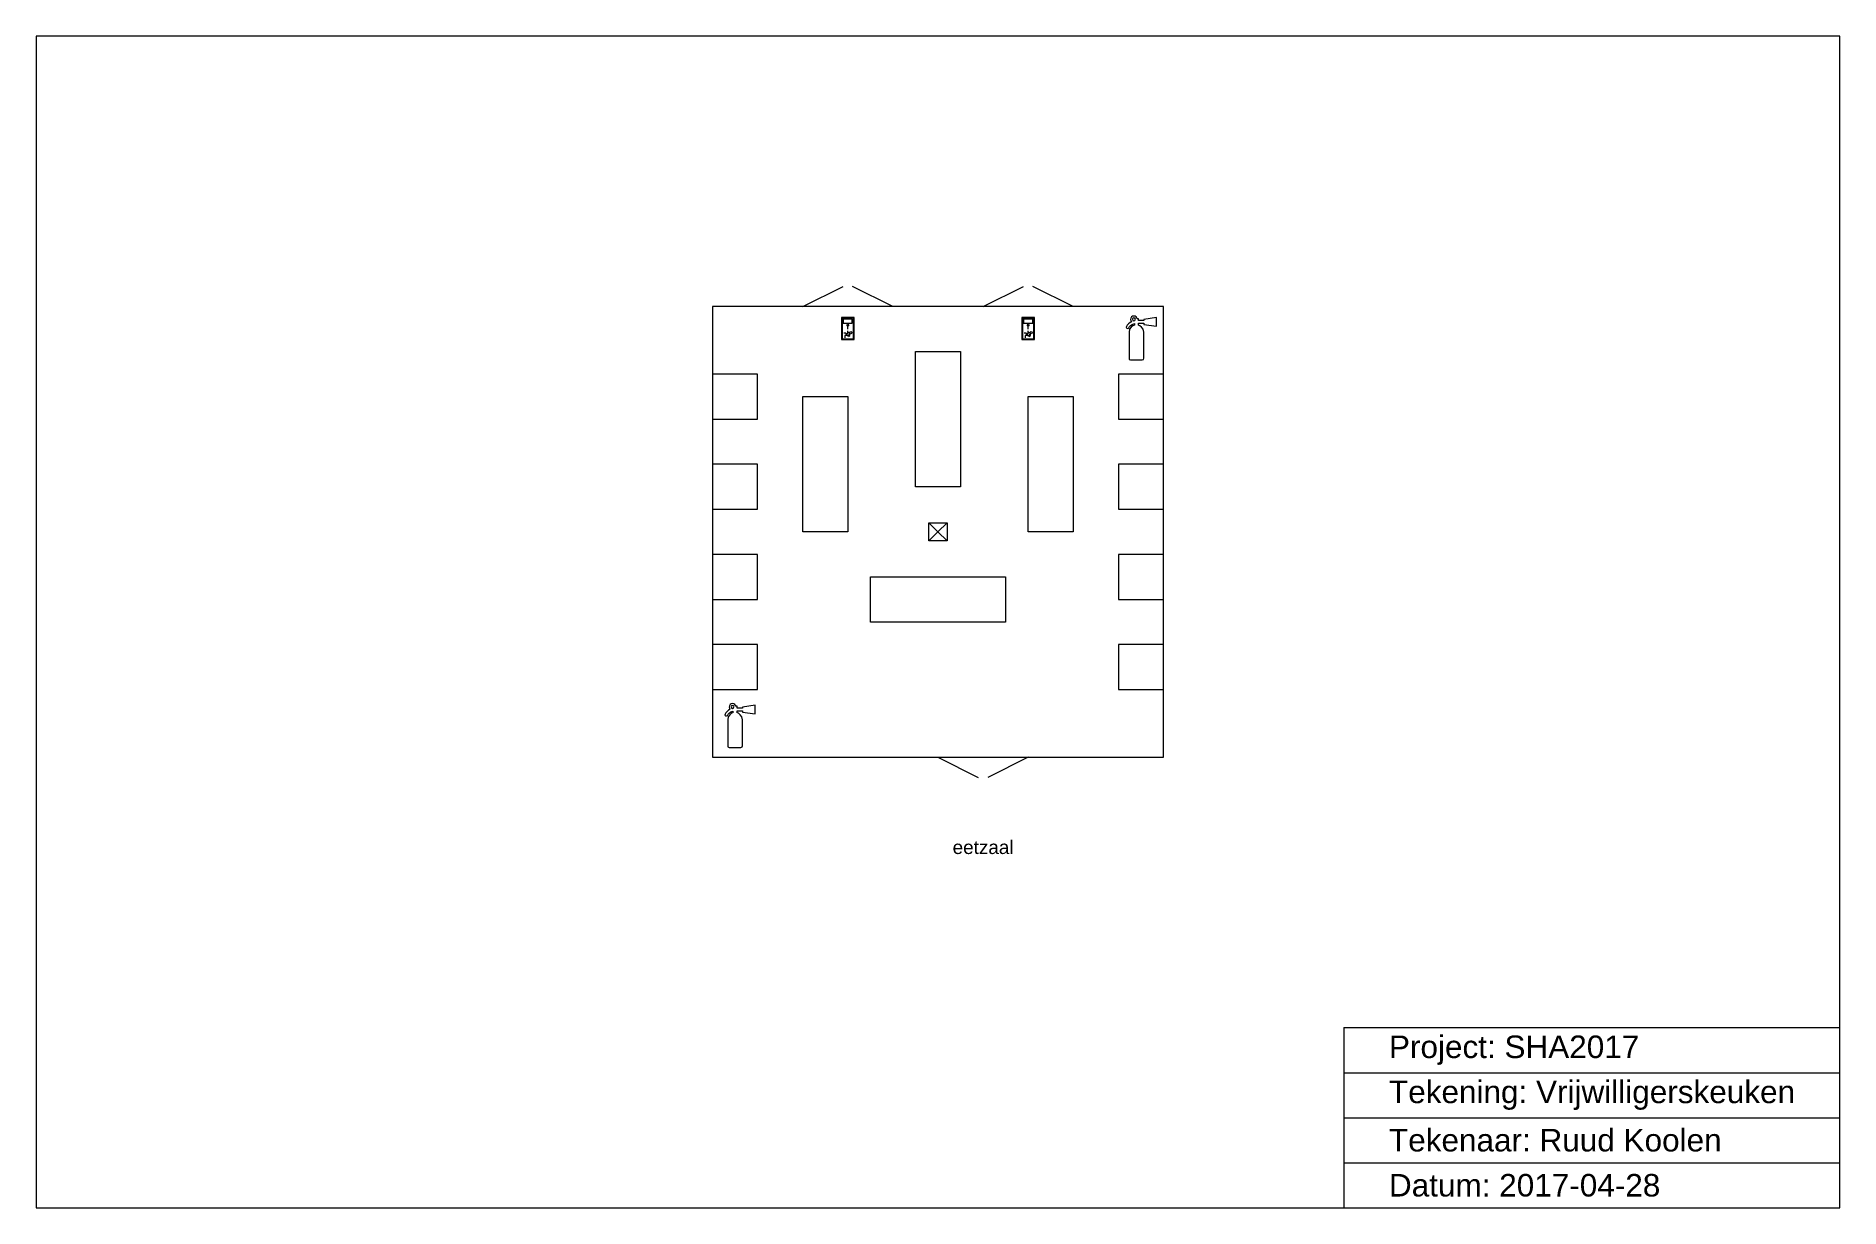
# Model space of a CAD drawing. Header units: metres. Extents: x 0 to 40, y 0 to 26.
import ezdxf

# ---------------------------------------------------------------- set-up
doc = ezdxf.new("R2010")
doc.units = ezdxf.units.M
doc.layers.get('0').update_dxf_attribs({"color": 178, "lineweight": 25, "true_color": 0x000000})
for name, color, linetype, lineweight, true_color in [('Interior', 6, 'Continuous', 0, 0xff00ff), ('Meta', 178, 'Continuous', 0, 0x000000), ('Symbols', 5, 'Continuous', 0, 0x0000ff), ('Tent', 178, 'Continuous', 0, 0x000000)]:
    doc.layers.add(name, color=color, linetype=linetype, lineweight=lineweight, true_color=true_color)
doc.styles.add('textstyle11', font='')
doc.styles.add('textstyle12', font='')
doc.styles.add('textstyle13', font='')
doc.styles.add('textstyle14', font='')
doc.styles.add('textstyle15', font='')
doc.styles.get('textstyle11').set_extended_font_data('Liberation Sans')
doc.styles.get('textstyle12').set_extended_font_data('Liberation Sans')
doc.styles.get('textstyle13').set_extended_font_data('Liberation Sans')
doc.styles.get('textstyle14').set_extended_font_data('Liberation Sans')
doc.styles.get('textstyle15').set_extended_font_data('Liberation Sans')

msp = doc.modelspace()

# ---------------------------------------------------------------- linework, layer by layer
at = {"layer": 'Interior'}
for p, q in [((19.5, 16), (19.5, 19)), ((19.5, 19), (20.5, 19)), ((20.5, 19), (20.5, 16)), ((16, 18.5), (15, 18.5)), ((15, 18.5), (15, 17.5)), ((16, 17.5), (16, 18.5)), ((25, 18.5), (24, 18.5)), ((24, 18.5), (24, 17.5)), ((25, 17.5), (25, 18.5)), ((17, 15), (17, 18)), ((17, 18), (18, 18)), ((18, 18), (18, 15)), ((22, 15), (22, 18)), ((22, 18), (23, 18)), ((23, 18), (23, 15)), ((15, 17.5), (16, 17.5)), ((24, 17.5), (25, 17.5)), ((16, 16.5), (15, 16.5)), ((15, 16.5), (15, 15.5)), ((16, 15.5), (16, 16.5)), ((25, 16.5), (24, 16.5)), ((24, 16.5), (24, 15.5)), ((25, 15.5), (25, 16.5)), ((20.5, 16), (19.5, 16)), ((15, 15.5), (16, 15.5)), ((24, 15.5), (25, 15.5)), ((18, 15), (17, 15)), ((23, 15), (22, 15)), ((16, 14.5), (15, 14.5)), ((15, 14.5), (15, 13.5)), ((16, 13.5), (16, 14.5)), ((25, 14.5), (24, 14.5)), ((24, 14.5), (24, 13.5)), ((25, 13.5), (25, 14.5)), ((18.5, 13), (18.5, 14)), ((18.5, 14), (21.5, 14)), ((21.5, 14), (21.5, 13)), ((15, 13.5), (16, 13.5)), ((24, 13.5), (25, 13.5)), ((21.5, 13), (18.5, 13)), ((16, 12.5), (15, 12.5)), ((15, 12.5), (15, 11.5)), ((16, 11.5), (16, 12.5)), ((25, 12.5), (24, 12.5)), ((24, 12.5), (24, 11.5)), ((25, 11.5), (25, 12.5)), ((15, 11.5), (16, 11.5)), ((24, 11.5), (25, 11.5))]:
    msp.add_line(p, q, dxfattribs=at)
at = {"layer": 'Meta'}
for p, q in [((0, 26), (0, 0)), ((40, 26), (0, 26)), ((40, 0), (40, 26)), ((29, 4), (40, 4)), ((29, 4), (29, 0)), ((29, 3), (40, 3)), ((29, 2), (40, 2)), ((29, 1), (40, 1)), ((0, 0), (40, 0))]:
    msp.add_line(p, q, dxfattribs=at)
at = {"layer": 'Symbols', "lineweight": 0}
for p, q in [((18.14, 19.755), (17.861, 19.755)), ((17.861, 19.755), (17.861, 19.27)), ((18.126, 19.741), (17.876, 19.741)), ((17.876, 19.741), (17.876, 19.286)), ((18.126, 19.286), (18.126, 19.741)), ((18.14, 19.27), (18.14, 19.755)), ((22.14, 19.755), (21.861, 19.755)), ((21.861, 19.755), (21.861, 19.27)), ((22.126, 19.741), (21.876, 19.741)), ((21.876, 19.741), (21.876, 19.286)), ((22.126, 19.286), (22.126, 19.741)), ((22.14, 19.27), (22.14, 19.755)), ((17.861, 19.27), (18.14, 19.27)), ((17.876, 19.286), (18.126, 19.286)), ((18.126, 19.286), (18.126, 19.286)), ((21.861, 19.27), (22.14, 19.27)), ((21.876, 19.286), (22.126, 19.286)), ((22.126, 19.286), (22.126, 19.286))]:
    msp.add_line(p, q, dxfattribs=at)
at = {"layer": 'Symbols'}
for p, q in [((18.1, 19.72), (17.896, 19.72)), ((17.896, 19.72), (17.896, 19.629)), ((17.896, 19.629), (18.1, 19.629)), ((17.978, 19.569), (18, 19.606)), ((18, 19.606), (18.022, 19.569)), ((18.04, 19.77), (18.04, 19.77)), ((18.1, 19.629), (18.1, 19.72)), ((22.1, 19.72), (21.896, 19.72)), ((21.896, 19.72), (21.896, 19.629)), ((21.896, 19.629), (22.1, 19.629)), ((21.978, 19.569), (22, 19.606)), ((22, 19.606), (22.022, 19.569)), ((22.04, 19.77), (22.04, 19.77)), ((22.1, 19.629), (22.1, 19.72)), ((24.343, 19.683), (24.343, 19.683)), ((24.354, 19.621), (24.354, 19.587)), ((24.446, 19.729), (24.413, 19.729)), ((24.446, 19.687), (24.446, 19.729)), ((24.562, 19.687), (24.446, 19.687)), ((24.446, 19.587), (24.446, 19.628)), ((24.446, 19.628), (24.562, 19.628)), ((24.848, 19.755), (24.562, 19.714)), ((24.562, 19.714), (24.562, 19.687)), ((24.562, 19.628), (24.562, 19.603)), ((24.562, 19.603), (24.848, 19.56)), ((24.848, 19.56), (24.848, 19.755)), ((17.955, 19.409), (17.909, 19.409)), ((17.934, 19.358), (17.934, 19.305)), ((17.984, 19.358), (17.934, 19.358)), ((17.98, 19.369), (17.955, 19.409)), ((18.025, 19.421), (17.97, 19.38)), ((17.97, 19.38), (17.99, 19.351)), ((18.022, 19.569), (17.978, 19.569)), ((17.99, 19.351), (18.049, 19.395)), ((18, 19.5), (18, 19.583)), ((18.002, 19.418), (18.002, 19.463)), ((18.041, 19.418), (18.002, 19.418)), ((18.016, 19.331), (18.048, 19.355)), ((18.022, 19.569), (18.022, 19.569)), ((18.049, 19.395), (18.025, 19.421)), ((18.048, 19.4), (18.041, 19.418)), ((18.048, 19.355), (18.048, 19.4)), ((18.049, 19.395), (18.049, 19.395)), ((21.955, 19.409), (21.909, 19.409)), ((21.934, 19.358), (21.934, 19.305)), ((21.984, 19.358), (21.934, 19.358)), ((21.98, 19.369), (21.955, 19.409)), ((22.025, 19.421), (21.97, 19.38)), ((21.97, 19.38), (21.99, 19.351)), ((22.022, 19.569), (21.978, 19.569)), ((21.99, 19.351), (22.049, 19.395)), ((22, 19.5), (22, 19.583)), ((22.002, 19.418), (22.002, 19.463)), ((22.041, 19.418), (22.002, 19.418)), ((22.016, 19.331), (22.048, 19.355)), ((22.022, 19.569), (22.022, 19.569)), ((22.049, 19.395), (22.025, 19.421)), ((22.048, 19.4), (22.041, 19.418)), ((22.048, 19.355), (22.048, 19.4)), ((22.049, 19.395), (22.049, 19.395)), ((24.354, 19.587), (24.354, 19.587)), ((24.562, 18.851), (24.562, 19.43)), ((24.271, 18.813), (24.526, 18.813)), ((15.443, 11.083), (15.443, 11.083)), ((15.454, 11.021), (15.454, 10.987)), ((15.454, 10.987), (15.454, 10.987)), ((15.546, 11.129), (15.513, 11.129)), ((15.546, 11.087), (15.546, 11.129)), ((15.662, 11.087), (15.546, 11.087)), ((15.546, 10.987), (15.546, 11.028)), ((15.546, 11.028), (15.662, 11.028)), ((15.948, 11.155), (15.662, 11.114)), ((15.662, 11.114), (15.662, 11.087)), ((15.662, 11.028), (15.662, 11.003)), ((15.662, 11.003), (15.948, 10.96)), ((15.662, 10.251), (15.662, 10.83)), ((15.948, 10.96), (15.948, 11.155)), ((15.371, 10.213), (15.626, 10.213))]:
    msp.add_line(p, q, dxfattribs=at)
at = {"layer": 'Symbols', "flags": 128}
for points in [[(24.236, 19.43), (24.236, 18.851)], [(15.336, 10.83), (15.336, 10.251)]]:
    msp.add_lwpolyline(points, dxfattribs=at)
at = {"layer": 'Symbols'}
for centre in [(18.067, 19.42), (22.067, 19.42)]:
    msp.add_circle(centre, 0.0232, dxfattribs=at)
for centre, start, end in [((24.343, 19.716), 90.001, 179.9955), ((24.343, 19.716), 180.0072, 269.9997), ((24.343, 19.716), 0.0013, 89.9932), ((24.343, 19.716), 270.0061, 359.996), ((15.443, 11.116), 90.001, 179.9955), ((15.443, 11.116), 180.0072, 269.9997), ((15.443, 11.116), 0.0013, 89.9932), ((15.443, 11.116), 270.0061, 359.996)]:
    msp.add_arc(centre, 0.033, start, end, dxfattribs=at)
for points in [[(24.293, 19.663), (24.248, 19.647), (24.189, 19.591), (24.177, 19.557)], [(24.229, 19.529), (24.252, 19.562), (24.278, 19.602), (24.354, 19.621)], [(24.344, 19.789), (24.305, 19.789), (24.269, 19.758), (24.269, 19.712)], [(24.269, 19.712), (24.269, 19.69), (24.282, 19.67), (24.293, 19.663)], [(24.413, 19.729), (24.413, 19.755), (24.384, 19.789), (24.344, 19.789)], [(24.177, 19.557), (24.161, 19.524), (24.206, 19.497), (24.229, 19.529)], [(24.354, 19.587), (24.323, 19.581), (24.236, 19.53), (24.236, 19.43)], [(24.562, 19.43), (24.562, 19.53), (24.478, 19.581), (24.446, 19.587)], [(24.236, 18.851), (24.236, 18.837), (24.242, 18.813), (24.271, 18.813)], [(24.526, 18.813), (24.555, 18.813), (24.562, 18.837), (24.562, 18.851)], [(15.277, 10.957), (15.261, 10.924), (15.306, 10.897), (15.329, 10.929)], [(15.393, 11.063), (15.348, 11.047), (15.289, 10.991), (15.277, 10.957)], [(15.329, 10.929), (15.352, 10.962), (15.378, 11.002), (15.454, 11.021)], [(15.454, 10.987), (15.423, 10.981), (15.336, 10.93), (15.336, 10.83)], [(15.444, 11.189), (15.405, 11.189), (15.369, 11.158), (15.369, 11.112)], [(15.369, 11.112), (15.369, 11.09), (15.382, 11.07), (15.393, 11.063)], [(15.513, 11.129), (15.513, 11.155), (15.484, 11.189), (15.444, 11.189)], [(15.662, 10.83), (15.662, 10.93), (15.578, 10.981), (15.546, 10.987)], [(15.336, 10.251), (15.336, 10.237), (15.342, 10.213), (15.371, 10.213)], [(15.626, 10.213), (15.655, 10.213), (15.662, 10.237), (15.662, 10.251)]]:
    msp.add_open_spline(points, degree=3, dxfattribs=at)
at = {"layer": 'Tent'}
for p, q in [((17, 20), (17.894, 20.447)), ((19, 20), (18.106, 20.447)), ((21, 20), (21.894, 20.447)), ((23, 20), (22.106, 20.447)), ((25, 20), (15, 20)), ((25, 10), (25, 20)), ((15, 20), (15, 10)), ((19.8, 14.8), (19.8, 15.2)), ((19.8, 15.2), (20.2, 15.2)), ((19.8, 15.2), (20, 15)), ((19.8, 14.8), (20, 15)), ((20.2, 14.8), (19.8, 14.8)), ((20, 15), (20.2, 15.2)), ((20, 15), (20.2, 14.8)), ((20.2, 15.2), (20.2, 14.8)), ((15, 10), (25, 10)), ((20, 10), (20.894, 9.553)), ((22, 10), (21.106, 9.553))]:
    msp.add_line(p, q, dxfattribs=at)

# ---------------------------------------------------------------- texts
at = {"insert": (21, 8), "char_height": 0.3, "attachment_point": 5, "style": 'textstyle15'}
msp.add_mtext('eetzaal', dxfattribs=at)
at = {"layer": 'Meta', "char_height": 0.5, "attachment_point": 4}
for s, insert, style in [('Project: SHA2017', (30, 3.5), 'textstyle11'), ('Tekening: Vrijwilligerskeuken', (30, 2.5), 'textstyle12'), ('Tekenaar: Ruud Koolen', (30, 1.5), 'textstyle13'), ('Datum: 2017-04-28', (30, 0.5), 'textstyle14')]:
    msp.add_mtext(s, dxfattribs=dict(at, insert=insert, style=style))

doc.saveas('drawing.dxf')
